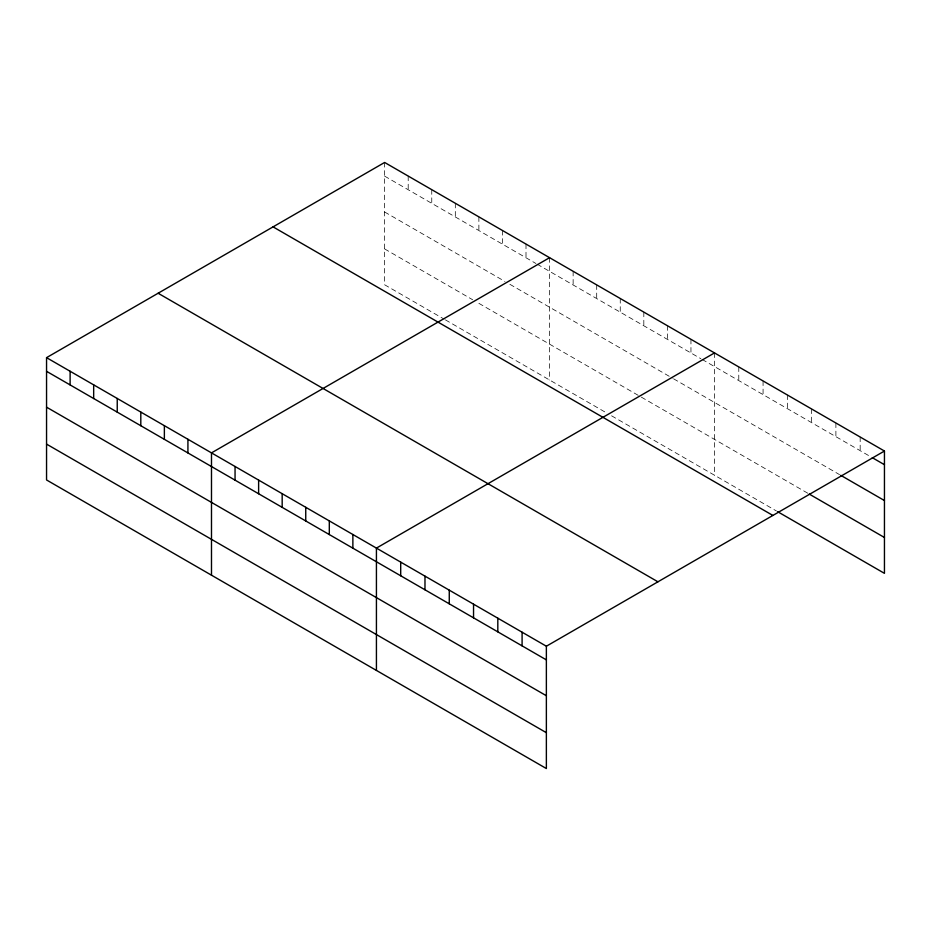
<?xml version="1.0" encoding="UTF-8"?>
<svg xmlns="http://www.w3.org/2000/svg" width="931" height="931" viewBox="0 0 931 931"><rect width="100%" height="100%" fill="white"/><g stroke="black" fill="none" stroke-linecap="round" stroke-linejoin="round"><path stroke-width="0.7" stroke-dasharray="4.66 3.49" d="M384.631 162.459L384.631 284.781L444.157 319.147M384.631 176.134L535.93 263.485M537.175 264.195L700.868 358.703M702.114 359.424L869.88 456.283M384.631 211.989L504.928 281.441M509.885 284.304L672.345 378.091M673.59 378.812L839.541 474.624M384.631 248.926L472.68 299.759M478.883 303.343L640.097 396.42M641.343 397.141L807.98 493.337M445.402 319.868L606.616 412.945M611.574 415.808L776.419 510.979M860.174 437.011L860.174 450.685M835.898 423L835.898 436.662M811.623 408.977L811.623 422.651M787.347 394.965L787.347 408.628M763.071 380.954L763.071 394.616M738.783 366.93L738.783 380.604M714.508 352.919L714.508 475.229M690.953 339.315L690.953 352.977M667.387 325.71L667.387 339.373M643.821 312.106L643.821 325.769M620.255 298.502L620.255 312.164M596.701 284.898L596.701 298.56M573.135 271.293L573.135 284.956M549.569 257.689L549.569 380.011M526.003 244.085L526.003 257.747M502.449 230.481L502.449 244.155M478.883 216.876L478.883 230.551M455.317 203.272L455.317 216.946M431.763 189.668L431.763 203.342M408.197 176.064L408.197 189.738"/><path stroke-width="1.4" d="M46.55 357.655L546.369 646.219L546.369 768.541L46.55 479.965L46.55 357.655L384.631 162.459L884.45 451.035L884.45 573.345L777.629 511.678M549.569 257.689L211.488 452.885L211.488 575.195M714.508 352.919L376.427 548.103L376.427 670.425M546.369 646.219L884.45 451.035M872.312 457.691L884.45 464.697M840.751 475.322L884.45 500.552M809.19 494.047L884.45 537.49M273.062 226.873L772.881 515.448M158.119 293.242L657.938 581.805M46.55 371.318L546.369 659.881M46.55 407.173L546.369 695.736M46.55 444.11L546.369 732.685M522.093 632.207L522.093 645.87M497.817 618.184L497.817 631.858M473.542 604.172L473.542 617.835M449.266 590.161L449.266 603.823M424.978 576.138L424.978 589.812M400.702 562.126L400.702 575.789M352.872 534.499L352.872 548.173M329.306 520.895L329.306 534.569M305.74 507.29L305.74 520.964M282.174 493.686L282.174 507.36M258.62 480.093L258.62 493.756M235.054 466.489L235.054 480.152M187.922 439.281L187.922 452.943M164.368 425.676L164.368 439.339M140.802 412.072L140.802 425.735M117.236 398.468L117.236 412.13M93.67 384.864L93.67 398.526M70.116 371.26L70.116 384.922"/></g></svg>
